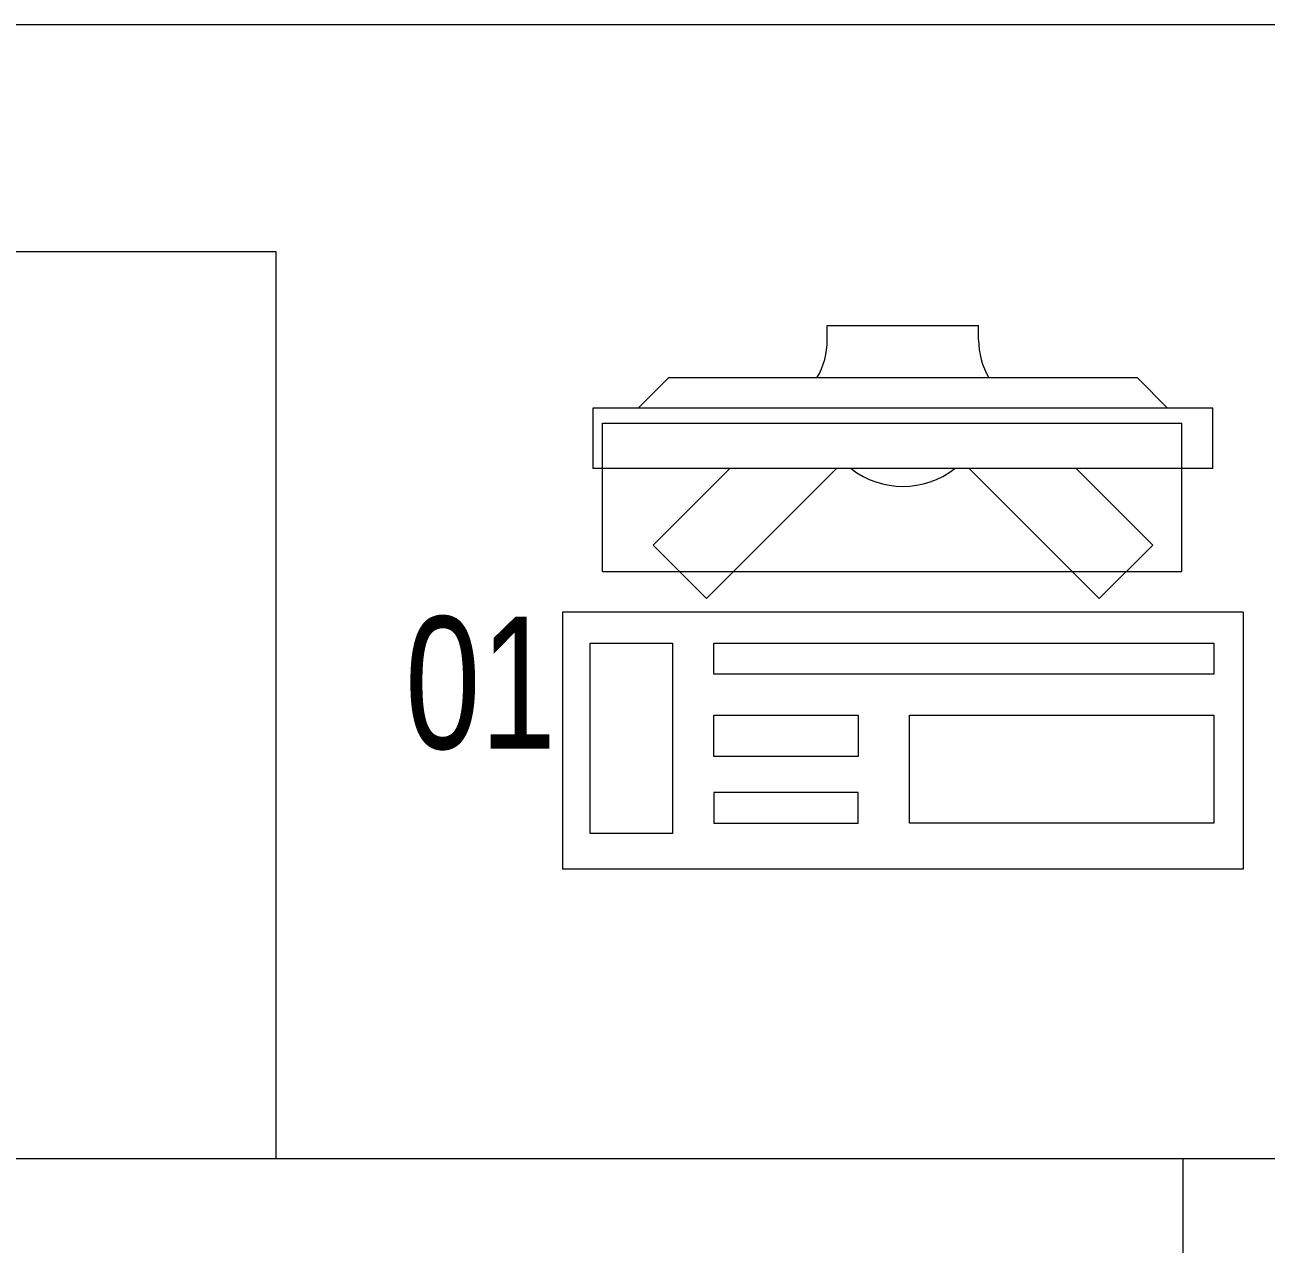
# Model space of a CAD drawing. Header units: metres. Extents: x -18745 to 220762, y -1579758 to -1356048.
# Drawn here: x 111251 to 112072, y -1421618 to -1420811 of the extents above; entities that cross this region are included whole.
import ezdxf

# ---------------------------------------------------------------- set-up
doc = ezdxf.new("R2010")
doc.units = ezdxf.units.M
doc.layers.get('0').update_dxf_attribs({"lineweight": 0})
doc.layers.add('A-100 - Copy$0$Medical Equipment and Furniture', color=8, linetype='Continuous', lineweight=0)
doc.styles.add('A-100 - Copy$0$X3G_ENTITY_257CFD', font='swisscl.ttf', dxfattribs={"height": 200})

# ---------------------------------------------------------------- blocks, each defined once
blk = doc.blocks.new('A-100 - Copy$0$ITCWLS1-P')
for p, q in [((-0.17, 0.45), (-0.17, 0)), ((-0.17, 0.45), (0, 0.45)), ((0, 0.45), (0, 0)), ((-0.26509, 0.43, 0), (-0.30509, 0.43, 0)), ((-0.30509, 0.43, 0), (-0.30509, 0.02, 0)), ((-0.26509, 0.43, 0), (-0.26509, 0.02, 0)), ((-0.14957, 0.43047), (-0.12914, 0.43047)), ((-0.12914, 0.43047), (-0.12914, 0.40893)), ((-0.197, 0.40939), (-0.295, 0.40939)), ((-0.295, 0.02639), (-0.295, 0.40939)), ((-0.197, 0.02639), (-0.197, 0.40939)), ((-0.32509, 0.38, 0), (-0.30509, 0.4, 0)), ((-0.32509, 0.38, 0), (-0.32509, 0.07, 0)), ((-0.35032, 0.275), (-0.35961, 0.275)), ((-0.35961, 0.175), (-0.35961, 0.275)), ((-0.35032, 0.175), (-0.35961, 0.175)), ((-0.32509, 0.07, 0), (-0.30509, 0.05, 0)), ((-0.197, 0.02639), (-0.295, 0.02639)), ((-0.30509, 0.02, 0), (-0.26509, 0.02, 0)), ((-0.17, 0), (0, 0))]:
    blk.add_line(p, q)
at = {"extrusion": (2.48281e-10, 3.18408e-10, -1)}
for p, q in [((-0.26509, 0.33952), (-0.21443, 0.39019)), ((-0.17907, 0.35483), (-0.21443, 0.39019)), ((-0.26509, 0.26881), (-0.17907, 0.35483))]:
    blk.add_line(p, q, dxfattribs=at)
at = {"extrusion": (2.48281e-10, -3.18408e-10, -1)}
for p, q in [((-0.26509, 0.18119), (-0.17907, 0.09517)), ((-0.26509, 0.11048), (-0.21443, 0.05981)), ((-0.17907, 0.09517), (-0.21443, 0.05981))]:
    blk.add_line(p, q, dxfattribs=at)
for points in [[(-0.12914, 0.40893), (-0.12914, 0.09996), (-0.14957, 0.09996), (-0.14957, 0.43047)], [(-0.14957, 0.09997), (-0.14957, 0.09997), (-0.14957, 0.09997), (-0.14957, 0.09997), (-0.14957, 0.09997), (-0.14957, 0.09997), (-0.14957, 0.09997), (-0.14957, 0.09997), (-0.14957, 0.09997)], [(-0.14957, 0.09997), (-0.14957, 0.09997), (-0.14957, 0.09997), (-0.14957, 0.09997), (-0.14957, 0.09997), (-0.14957, 0.09997), (-0.14957, 0.09997), (-0.14957, 0.09997), (-0.14957, 0.09997), (-0.14957, 0.09997), (-0.14957, 0.09997), (-0.14957, 0.09997), (-0.14957, 0.09997), (-0.14957, 0.09997), (-0.14957, 0.09997), (-0.14957, 0.09997), (-0.14957, 0.09997), (-0.14957, 0.09997)], [(-0.14957, 0.09996), (-0.14957, 0.09996), (-0.14957, 0.09996), (-0.14957, 0.09996), (-0.14957, 0.09996), (-0.14957, 0.09996), (-0.14957, 0.09996), (-0.14957, 0.09996), (-0.14957, 0.09996), (-0.14957, 0.09996)], [(-0.14957, 0.09996), (-0.14957, 0.09996), (-0.14957, 0.09996), (-0.14957, 0.09996), (-0.14957, 0.09996), (-0.14957, 0.09996), (-0.14957, 0.09996)], [(-0.14957, 0.09997), (-0.14957, 0.09997), (-0.14957, 0.09997), (-0.14957, 0.09997), (-0.14957, 0.09997), (-0.14957, 0.09997), (-0.14957, 0.09997), (-0.14957, 0.09997), (-0.14957, 0.09997), (-0.14957, 0.09997)], [(-0.14957, 0.09997), (-0.14957, 0.09997), (-0.14957, 0.09997), (-0.14957, 0.09997), (-0.14957, 0.09997), (-0.14957, 0.09997), (-0.14957, 0.09997), (-0.14957, 0.09997), (-0.14957, 0.09997), (-0.14957, 0.09997), (-0.14957, 0.09997), (-0.14957, 0.09997), (-0.14957, 0.09997), (-0.14957, 0.09997), (-0.14957, 0.09997)], [(-0.14957, 0.09997), (-0.14957, 0.09997), (-0.14957, 0.09997), (-0.14957, 0.09997), (-0.14957, 0.09997), (-0.14957, 0.09997), (-0.14957, 0.09997), (-0.14957, 0.09997), (-0.14957, 0.09997), (-0.14957, 0.09997)], [(-0.14957, 0.09997), (-0.14957, 0.09997), (-0.14957, 0.09997), (-0.14957, 0.09997), (-0.14957, 0.09997), (-0.14957, 0.09997), (-0.14957, 0.09997), (-0.14957, 0.09997), (-0.14957, 0.09997), (-0.14957, 0.09997)], [(-0.14957, 0.09996), (-0.14957, 0.09996), (-0.14957, 0.09996), (-0.14957, 0.09996), (-0.14957, 0.09996), (-0.14957, 0.09996), (-0.14957, 0.09996), (-0.14957, 0.09996), (-0.14957, 0.09996), (-0.14957, 0.09996), (-0.14957, 0.09996), (-0.14957, 0.09996), (-0.14957, 0.09996), (-0.14957, 0.09996), (-0.14957, 0.09996), (-0.14957, 0.09996), (-0.14957, 0.09996), (-0.14957, 0.09996), (-0.14957, 0.09997), (-0.14957, 0.09997), (-0.14957, 0.09997), (-0.14957, 0.09997), (-0.14957, 0.09997), (-0.14957, 0.09997), (-0.14957, 0.09997), (-0.14957, 0.09997), (-0.14957, 0.09997), (-0.14957, 0.09997), (-0.14957, 0.09997), (-0.14957, 0.09997), (-0.14957, 0.09997), (-0.14957, 0.09997), (-0.14956, 0.09997), (-0.14956, 0.09997), (-0.14956, 0.09997), (-0.14956, 0.09996), (-0.14956, 0.09996), (-0.14956, 0.09996), (-0.14956, 0.09996), (-0.14956, 0.09996), (-0.14956, 0.09996), (-0.14956, 0.09996), (-0.14956, 0.09996), (-0.14956, 0.09996), (-0.14956, 0.09996), (-0.14956, 0.09996), (-0.14956, 0.09996), (-0.14956, 0.09996), (-0.14957, 0.09996), (-0.14957, 0.09996), (-0.14957, 0.09996), (-0.14957, 0.09996), (-0.14957, 0.09996), (-0.14957, 0.09996)], [(-0.14957, 0.09996), (-0.14957, 0.09996), (-0.14957, 0.09996), (-0.14957, 0.09996), (-0.14957, 0.09996), (-0.14957, 0.09996), (-0.14957, 0.09996), (-0.14957, 0.09996), (-0.14957, 0.09996), (-0.14957, 0.09996), (-0.14957, 0.09997), (-0.14957, 0.09997), (-0.14957, 0.09997), (-0.14957, 0.09996), (-0.14957, 0.09996), (-0.14957, 0.09996), (-0.14957, 0.09996), (-0.14957, 0.09996), (-0.14957, 0.09996), (-0.14957, 0.09997), (-0.14957, 0.09997), (-0.14957, 0.09997), (-0.14957, 0.09997), (-0.14957, 0.09997), (-0.14957, 0.09997), (-0.14957, 0.09997), (-0.14957, 0.09997), (-0.14957, 0.09997), (-0.14957, 0.09997), (-0.14957, 0.09997), (-0.14957, 0.09997), (-0.14957, 0.09997), (-0.14957, 0.09997), (-0.14957, 0.09997), (-0.14957, 0.09997), (-0.14957, 0.09997), (-0.14957, 0.09997), (-0.14957, 0.09997), (-0.14957, 0.09997), (-0.14957, 0.09997), (-0.14957, 0.09997), (-0.14957, 0.09997), (-0.14957, 0.09997), (-0.14957, 0.09997), (-0.14957, 0.09997), (-0.14957, 0.09997), (-0.14957, 0.09997), (-0.14957, 0.09997), (-0.14957, 0.09997), (-0.14957, 0.09997), (-0.14957, 0.09997), (-0.14957, 0.09997), (-0.14957, 0.09997), (-0.14957, 0.09997), (-0.14957, 0.09997), (-0.14957, 0.09997), (-0.14957, 0.09997), (-0.14957, 0.09997), (-0.14957, 0.09997), (-0.14957, 0.09997), (-0.14957, 0.09997), (-0.14957, 0.09997), (-0.14957, 0.09997), (-0.14957, 0.09997), (-0.14957, 0.09997), (-0.14957, 0.09997), (-0.14957, 0.09997), (-0.14957, 0.09997), (-0.14957, 0.09997), (-0.14957, 0.09997), (-0.14957, 0.09997), (-0.14957, 0.09997), (-0.14957, 0.09997), (-0.14957, 0.09997), (-0.14957, 0.09997), (-0.14957, 0.09997), (-0.14957, 0.09997), (-0.14957, 0.09997), (-0.14957, 0.09997), (-0.14957, 0.09997), (-0.14956, 0.09997), (-0.14957, 0.09997), (-0.14957, 0.09997), (-0.14957, 0.09997), (-0.14957, 0.09997), (-0.14956, 0.09997), (-0.14957, 0.09997), (-0.14957, 0.09997), (-0.14957, 0.09997), (-0.14957, 0.09997), (-0.14957, 0.09997), (-0.14957, 0.09997), (-0.14957, 0.09997), (-0.14957, 0.09997), (-0.14957, 0.09997), (-0.14957, 0.09997), (-0.14956, 0.09997), (-0.14957, 0.09996), (-0.14957, 0.09996), (-0.14957, 0.09996), (-0.14956, 0.09996), (-0.14957, 0.09996), (-0.14957, 0.09996), (-0.14957, 0.09996), (-0.14957, 0.09996), (-0.14957, 0.09996), (-0.14957, 0.09996), (-0.14957, 0.09996), (-0.14957, 0.09996), (-0.14957, 0.09996), (-0.14957, 0.09996)], [(-0.14957, 0.09996), (-0.14957, 0.09996), (-0.14957, 0.09996), (-0.14957, 0.09996), (-0.14957, 0.09996), (-0.14957, 0.09996), (-0.14957, 0.09996), (-0.14957, 0.09996)], [(-0.14957, 0.09996), (-0.14957, 0.09996), (-0.14957, 0.09996), (-0.14957, 0.09996), (-0.14957, 0.09996), (-0.14957, 0.09996), (-0.14957, 0.09996), (-0.14957, 0.09996), (-0.14957, 0.09996), (-0.14957, 0.09996), (-0.14957, 0.09996), (-0.14957, 0.09996), (-0.14957, 0.09996), (-0.14957, 0.09996), (-0.14957, 0.09996), (-0.14957, 0.09996), (-0.14957, 0.09996), (-0.14957, 0.09996), (-0.14957, 0.09996), (-0.14957, 0.09996), (-0.14957, 0.09996), (-0.14957, 0.09996), (-0.14957, 0.09996), (-0.14957, 0.09996), (-0.14957, 0.09996), (-0.14957, 0.09996), (-0.14957, 0.09996), (-0.14957, 0.09996), (-0.14957, 0.09996), (-0.14957, 0.09996), (-0.14957, 0.09996), (-0.14957, 0.09996), (-0.14957, 0.09996), (-0.14957, 0.09996), (-0.14957, 0.09996), (-0.14957, 0.09996), (-0.14957, 0.09996), (-0.14957, 0.09996), (-0.14957, 0.09996), (-0.14957, 0.09996), (-0.14957, 0.09996), (-0.14957, 0.09996), (-0.14957, 0.09996), (-0.14957, 0.09996), (-0.14957, 0.09996), (-0.14957, 0.09996), (-0.14957, 0.09996), (-0.14957, 0.09996), (-0.14956, 0.09996), (-0.14956, 0.09996), (-0.14956, 0.09996), (-0.14956, 0.09996), (-0.14957, 0.09996), (-0.14957, 0.09996), (-0.14957, 0.09996), (-0.14957, 0.09996), (-0.14957, 0.09996), (-0.14957, 0.09996), (-0.14956, 0.09996), (-0.14957, 0.09996), (-0.14957, 0.09996), (-0.14957, 0.09996), (-0.14957, 0.09996), (-0.14957, 0.09996), (-0.14957, 0.09996), (-0.14957, 0.09996), (-0.14957, 0.09996), (-0.14957, 0.09996), (-0.14957, 0.09996), (-0.14956, 0.09996), (-0.14956, 0.09996), (-0.14957, 0.09996), (-0.14957, 0.09996), (-0.14957, 0.09996), (-0.14957, 0.09996), (-0.14957, 0.09996), (-0.14957, 0.09996), (-0.14957, 0.09996), (-0.14957, 0.09996), (-0.14957, 0.09996), (-0.14957, 0.09996), (-0.14957, 0.09996), (-0.14957, 0.09996), (-0.14957, 0.09996), (-0.14957, 0.09996), (-0.14957, 0.09996), (-0.14957, 0.09996), (-0.14957, 0.09996), (-0.14957, 0.09996)], [(-0.14957, 0.09996), (-0.14957, 0.09996), (-0.14957, 0.09996), (-0.14957, 0.09996), (-0.14957, 0.09996), (-0.14957, 0.09996), (-0.14957, 0.09996), (-0.14957, 0.09996), (-0.14957, 0.09996), (-0.14957, 0.09996), (-0.14957, 0.09996), (-0.14957, 0.09996)], [(-0.14957, 0.09996), (-0.14957, 0.09996), (-0.14956, 0.09996), (-0.14956, 0.09996), (-0.14956, 0.09996), (-0.14956, 0.09996), (-0.14957, 0.09996)], [(-0.14957, 0.09996), (-0.14957, 0.09996), (-0.14957, 0.09996), (-0.14957, 0.09996), (-0.14957, 0.09996), (-0.14957, 0.09996), (-0.14957, 0.09996), (-0.14957, 0.09996), (-0.14957, 0.09996), (-0.14956, 0.09996), (-0.14956, 0.09996), (-0.14956, 0.09996), (-0.14956, 0.09996), (-0.14956, 0.09996), (-0.14956, 0.09996), (-0.14956, 0.09996), (-0.14957, 0.09996)]]:
    blk.add_lwpolyline(points)
for points in [[(-0.1019, 0.43047), (-0.03039, 0.43047), (-0.03039, 0.22944), (-0.1019, 0.22944)], [(-0.1019, 0.19536), (-0.07466, 0.19536), (-0.07466, 0.09996), (-0.1019, 0.09996)], [(-0.03039, 0.19536), (-0.05082, 0.19536), (-0.05082, 0.09996), (-0.03039, 0.09996)], [(-0.14956, 0.09996), (-0.14956, 0.09996), (-0.14956, 0.09996), (-0.14956, 0.09996), (-0.14956, 0.09996), (-0.14956, 0.09996), (-0.14956, 0.09996), (-0.14956, 0.09996), (-0.14957, 0.09996), (-0.14957, 0.09996), (-0.14957, 0.09996), (-0.14957, 0.09996), (-0.14957, 0.09996), (-0.14957, 0.09996), (-0.14957, 0.09996), (-0.14957, 0.09996), (-0.14957, 0.09996), (-0.14957, 0.09996), (-0.14957, 0.09996), (-0.14957, 0.09996), (-0.14957, 0.09996), (-0.14957, 0.09996), (-0.14957, 0.09996), (-0.14957, 0.09996), (-0.14957, 0.09996), (-0.14957, 0.09996), (-0.14957, 0.09996), (-0.14957, 0.09996), (-0.14957, 0.09996), (-0.14957, 0.09996), (-0.14957, 0.09996), (-0.14957, 0.09996), (-0.14957, 0.09996), (-0.14957, 0.09996), (-0.14957, 0.09996), (-0.14957, 0.09996), (-0.14957, 0.09996), (-0.14957, 0.09996), (-0.14957, 0.09996), (-0.14957, 0.09996), (-0.14957, 0.09996), (-0.14957, 0.09996), (-0.14957, 0.09996), (-0.14957, 0.09996), (-0.14957, 0.09996), (-0.14957, 0.09996), (-0.14957, 0.09996), (-0.14957, 0.09996), (-0.14957, 0.09996), (-0.14957, 0.09996), (-0.14957, 0.09996), (-0.14957, 0.09996), (-0.14957, 0.09996), (-0.14957, 0.09996), (-0.14957, 0.09996), (-0.14957, 0.09996), (-0.14957, 0.09996), (-0.14956, 0.09996), (-0.14956, 0.09996), (-0.14956, 0.09996), (-0.14956, 0.09996), (-0.14956, 0.09996), (-0.14956, 0.09996), (-0.14956, 0.09996), (-0.14956, 0.09996), (-0.14956, 0.09996), (-0.14956, 0.09996), (-0.14956, 0.09996), (-0.14956, 0.09996), (-0.14956, 0.09996), (-0.14956, 0.09996), (-0.14956, 0.09996), (-0.14956, 0.09996), (-0.14956, 0.09996), (-0.14956, 0.09996), (-0.14956, 0.09996), (-0.14956, 0.09996), (-0.14956, 0.09996), (-0.14956, 0.09996), (-0.14956, 0.09996), (-0.14956, 0.09996), (-0.14956, 0.09996), (-0.14956, 0.09996), (-0.14956, 0.09996), (-0.14956, 0.09996), (-0.14956, 0.09996), (-0.14956, 0.09996), (-0.14956, 0.09996), (-0.14956, 0.09996), (-0.14957, 0.09996), (-0.14957, 0.09996), (-0.14957, 0.09996), (-0.14957, 0.09996), (-0.14957, 0.09996), (-0.14957, 0.09996), (-0.14957, 0.09996), (-0.14957, 0.09996), (-0.14957, 0.09996), (-0.14957, 0.09996), (-0.14957, 0.09996), (-0.14957, 0.09996), (-0.14957, 0.09996), (-0.14957, 0.09996), (-0.14957, 0.09996), (-0.14957, 0.09996), (-0.14957, 0.09996), (-0.14957, 0.09996), (-0.14957, 0.09996), (-0.14957, 0.09996), (-0.14957, 0.09996), (-0.14957, 0.09996), (-0.14957, 0.09996), (-0.14957, 0.09996), (-0.14957, 0.09996), (-0.14957, 0.09996), (-0.14957, 0.09996), (-0.14957, 0.09996), (-0.14957, 0.09996), (-0.14957, 0.09996), (-0.14957, 0.09996), (-0.14957, 0.09996), (-0.14957, 0.09996), (-0.14957, 0.09996), (-0.14957, 0.09996), (-0.14957, 0.09996), (-0.14957, 0.09996), (-0.14957, 0.09996), (-0.14957, 0.09996), (-0.14957, 0.09996), (-0.14957, 0.09996), (-0.14957, 0.09996), (-0.14957, 0.09996), (-0.14957, 0.09996), (-0.14957, 0.09996), (-0.14957, 0.09996), (-0.14957, 0.09996), (-0.14957, 0.09996), (-0.14957, 0.09996), (-0.14957, 0.09996), (-0.14957, 0.09996), (-0.14957, 0.09996), (-0.14957, 0.09996), (-0.14957, 0.09996), (-0.14957, 0.09996), (-0.14957, 0.09996), (-0.14957, 0.09996), (-0.14957, 0.09996), (-0.14957, 0.09996), (-0.14957, 0.09996), (-0.14957, 0.09996), (-0.14957, 0.09996), (-0.14957, 0.09996), (-0.14957, 0.09996), (-0.14957, 0.09996), (-0.14956, 0.09996), (-0.14956, 0.09996), (-0.14956, 0.09996), (-0.14956, 0.09996), (-0.14956, 0.09996), (-0.14956, 0.09996), (-0.14956, 0.09996), (-0.14956, 0.09996), (-0.14956, 0.09996), (-0.14956, 0.09996), (-0.14956, 0.09996), (-0.14956, 0.09996), (-0.14956, 0.09996), (-0.14956, 0.09996), (-0.14956, 0.09996), (-0.14956, 0.09996), (-0.14956, 0.09996), (-0.14956, 0.09996), (-0.14956, 0.09996), (-0.14956, 0.09996), (-0.14956, 0.09996), (-0.14956, 0.09996), (-0.14956, 0.09996), (-0.14956, 0.09996), (-0.14956, 0.09996), (-0.14956, 0.09996), (-0.14956, 0.09996), (-0.14956, 0.09996), (-0.14956, 0.09996), (-0.14956, 0.09996), (-0.14956, 0.09996), (-0.14956, 0.09996), (-0.14956, 0.09996), (-0.14956, 0.09996), (-0.14956, 0.09996), (-0.14956, 0.09996), (-0.14956, 0.09996), (-0.14956, 0.09996), (-0.14956, 0.09996), (-0.14956, 0.09996), (-0.14956, 0.09996), (-0.14956, 0.09996), (-0.14956, 0.09996), (-0.14956, 0.09996), (-0.14956, 0.09996), (-0.14956, 0.09996), (-0.14956, 0.09996), (-0.14957, 0.09996), (-0.14957, 0.09996), (-0.14957, 0.09996), (-0.14957, 0.09996), (-0.14957, 0.09996), (-0.14957, 0.09996), (-0.14957, 0.09996), (-0.14957, 0.09996), (-0.14957, 0.09996), (-0.14957, 0.09996), (-0.14957, 0.09996), (-0.14957, 0.09996), (-0.14957, 0.09996), (-0.14957, 0.09996), (-0.14957, 0.09996), (-0.14957, 0.09996), (-0.14957, 0.09996), (-0.14957, 0.09996), (-0.14957, 0.09996), (-0.14957, 0.09996), (-0.14957, 0.09996), (-0.14957, 0.09996), (-0.14957, 0.09996), (-0.14957, 0.09996), (-0.14957, 0.09996), (-0.14957, 0.09996), (-0.14957, 0.09996), (-0.14957, 0.09996), (-0.14957, 0.09996), (-0.14957, 0.09996), (-0.14957, 0.09996), (-0.14957, 0.09996), (-0.14957, 0.09996), (-0.14957, 0.09996), (-0.14956, 0.09996), (-0.14956, 0.09996), (-0.14956, 0.09996), (-0.14956, 0.09996), (-0.14956, 0.09996), (-0.14956, 0.09996), (-0.14956, 0.09996), (-0.14956, 0.09996), (-0.14956, 0.09996), (-0.14956, 0.09996), (-0.14956, 0.09996), (-0.14956, 0.09996), (-0.14956, 0.09996), (-0.14956, 0.09996), (-0.14956, 0.09996), (-0.14956, 0.09996), (-0.14956, 0.09996), (-0.14956, 0.09996), (-0.14956, 0.09996), (-0.14956, 0.09996), (-0.14956, 0.09996), (-0.14956, 0.09996), (-0.14956, 0.09996), (-0.14956, 0.09996), (-0.14956, 0.09996), (-0.14956, 0.09996), (-0.14956, 0.09996), (-0.14956, 0.09996), (-0.14956, 0.09996), (-0.14956, 0.09996), (-0.14956, 0.09996), (-0.14956, 0.09996), (-0.14956, 0.09996), (-0.14956, 0.09996), (-0.14956, 0.09996), (-0.14956, 0.09996), (-0.14956, 0.09996), (-0.14956, 0.09996), (-0.14956, 0.09996), (-0.14956, 0.09996), (-0.14956, 0.09996), (-0.14956, 0.09996)], [(-0.14957, 0.09996), (-0.14957, 0.09996), (-0.14957, 0.09996), (-0.14957, 0.09996), (-0.14957, 0.09996), (-0.14957, 0.09996), (-0.14957, 0.09996), (-0.14957, 0.09996), (-0.14957, 0.09996), (-0.14957, 0.09996), (-0.14957, 0.09996), (-0.14957, 0.09996), (-0.14957, 0.09996), (-0.14957, 0.09996), (-0.14957, 0.09996), (-0.14957, 0.09996), (-0.14957, 0.09996), (-0.14957, 0.09996), (-0.14957, 0.09996), (-0.14957, 0.09996), (-0.14957, 0.09996), (-0.14957, 0.09996), (-0.14957, 0.09996), (-0.14957, 0.09996), (-0.14957, 0.09996), (-0.14957, 0.09996), (-0.14957, 0.09996), (-0.14957, 0.09996), (-0.14957, 0.09996), (-0.14957, 0.09996), (-0.14957, 0.09996), (-0.14957, 0.09996), (-0.14957, 0.09996), (-0.14957, 0.09996), (-0.14957, 0.09996), (-0.14957, 0.09996), (-0.14957, 0.09996), (-0.14957, 0.09996), (-0.14957, 0.09996), (-0.14957, 0.09996), (-0.14957, 0.09996), (-0.14957, 0.09996), (-0.14957, 0.09996), (-0.14957, 0.09996), (-0.14957, 0.09996), (-0.14957, 0.09996), (-0.14957, 0.09996), (-0.14957, 0.09996), (-0.14957, 0.09996), (-0.14957, 0.09996), (-0.14957, 0.09996), (-0.14957, 0.09996), (-0.14957, 0.09996), (-0.14957, 0.09996), (-0.14957, 0.09996), (-0.14957, 0.09996), (-0.14957, 0.09996), (-0.14957, 0.09996), (-0.14957, 0.09996), (-0.14957, 0.09996), (-0.14957, 0.09996), (-0.14957, 0.09996), (-0.14957, 0.09996), (-0.14957, 0.09996), (-0.14957, 0.09996), (-0.14957, 0.09996), (-0.14957, 0.09996), (-0.14957, 0.09996), (-0.14957, 0.09996), (-0.14957, 0.09996), (-0.14957, 0.09996), (-0.14957, 0.09996), (-0.14957, 0.09996), (-0.14957, 0.09996), (-0.14957, 0.09996), (-0.14957, 0.09996), (-0.14957, 0.09996), (-0.14957, 0.09996), (-0.14957, 0.09996), (-0.14957, 0.09996), (-0.14957, 0.09996), (-0.14957, 0.09996), (-0.14957, 0.09996), (-0.14957, 0.09996), (-0.14957, 0.09996), (-0.14957, 0.09996), (-0.14957, 0.09996), (-0.14957, 0.09996), (-0.14957, 0.09996), (-0.14957, 0.09996), (-0.14957, 0.09996), (-0.14957, 0.09996), (-0.14957, 0.09996), (-0.14957, 0.09996), (-0.14957, 0.09996), (-0.14957, 0.09996), (-0.14957, 0.09996), (-0.14957, 0.09996), (-0.14957, 0.09996), (-0.14957, 0.09996), (-0.14957, 0.09996), (-0.14957, 0.09996), (-0.14957, 0.09996), (-0.14957, 0.09996), (-0.14957, 0.09996), (-0.14957, 0.09996), (-0.14957, 0.09996), (-0.14957, 0.09996), (-0.14957, 0.09996), (-0.14957, 0.09996), (-0.14957, 0.09996), (-0.14957, 0.09996), (-0.14957, 0.09996), (-0.14957, 0.09996), (-0.14957, 0.09996), (-0.14957, 0.09996), (-0.14957, 0.09996), (-0.14957, 0.09996), (-0.14957, 0.09996), (-0.14957, 0.09996), (-0.14957, 0.09996), (-0.14957, 0.09996), (-0.14957, 0.09996), (-0.14957, 0.09996), (-0.14957, 0.09996), (-0.14957, 0.09996), (-0.14957, 0.09996), (-0.14957, 0.09996), (-0.14957, 0.09996), (-0.14957, 0.09996), (-0.14957, 0.09996), (-0.14957, 0.09996), (-0.14957, 0.09996), (-0.14957, 0.09996), (-0.14957, 0.09996), (-0.14957, 0.09996), (-0.14957, 0.09996), (-0.14957, 0.09996), (-0.14957, 0.09996), (-0.14957, 0.09996), (-0.14957, 0.09996), (-0.14957, 0.09996), (-0.14957, 0.09996), (-0.14957, 0.09996), (-0.14957, 0.09996), (-0.14957, 0.09996), (-0.14957, 0.09996), (-0.14957, 0.09996), (-0.14957, 0.09996), (-0.14957, 0.09996), (-0.14957, 0.09996), (-0.14957, 0.09996), (-0.14957, 0.09996), (-0.14957, 0.09996), (-0.14957, 0.09996), (-0.14957, 0.09996), (-0.14957, 0.09996), (-0.14957, 0.09996), (-0.14957, 0.09996), (-0.14957, 0.09996), (-0.14957, 0.09996), (-0.14957, 0.09996), (-0.14957, 0.09996), (-0.14957, 0.09996), (-0.14957, 0.09996), (-0.14957, 0.09996), (-0.14957, 0.09996), (-0.14957, 0.09996), (-0.14957, 0.09996), (-0.14957, 0.09996), (-0.14957, 0.09996), (-0.14957, 0.09996), (-0.14957, 0.09996), (-0.14957, 0.09996), (-0.14957, 0.09996), (-0.14957, 0.09996), (-0.14957, 0.09996), (-0.14957, 0.09996), (-0.14957, 0.09996), (-0.14957, 0.09996), (-0.14957, 0.09996), (-0.14957, 0.09996), (-0.14957, 0.09996), (-0.14957, 0.09996), (-0.14957, 0.09996), (-0.14957, 0.09996), (-0.14957, 0.09996), (-0.14957, 0.09996), (-0.14957, 0.09996), (-0.14957, 0.09996), (-0.14957, 0.09996), (-0.14957, 0.09996), (-0.14957, 0.09996), (-0.14957, 0.09996), (-0.14957, 0.09996), (-0.14957, 0.09996), (-0.14957, 0.09996), (-0.14957, 0.09996), (-0.14957, 0.09996), (-0.14957, 0.09996), (-0.14957, 0.09996), (-0.14957, 0.09996), (-0.14957, 0.09996), (-0.14957, 0.09996), (-0.14957, 0.09996), (-0.14957, 0.09996), (-0.14957, 0.09996), (-0.14957, 0.09996), (-0.14957, 0.09996), (-0.14957, 0.09996), (-0.14957, 0.09996), (-0.14957, 0.09996), (-0.14957, 0.09996), (-0.14957, 0.09996)], [(-0.14957, 0.09996), (-0.14957, 0.09996), (-0.14957, 0.09996), (-0.14957, 0.09996), (-0.14957, 0.09996), (-0.14957, 0.09996), (-0.14957, 0.09996), (-0.14957, 0.09996), (-0.14957, 0.09996), (-0.14957, 0.09996), (-0.14957, 0.09996), (-0.14957, 0.09996), (-0.14957, 0.09996), (-0.14957, 0.09996), (-0.14957, 0.09996), (-0.14957, 0.09996), (-0.14957, 0.09996), (-0.14957, 0.09996), (-0.14957, 0.09996), (-0.14957, 0.09996), (-0.14957, 0.09996), (-0.14957, 0.09996), (-0.14957, 0.09996), (-0.14957, 0.09996), (-0.14957, 0.09996), (-0.14957, 0.09996), (-0.14957, 0.09996), (-0.14957, 0.09996), (-0.14957, 0.09996), (-0.14957, 0.09996), (-0.14957, 0.09996), (-0.14957, 0.09996), (-0.14957, 0.09996), (-0.14957, 0.09996), (-0.14957, 0.09996), (-0.14957, 0.09996), (-0.14957, 0.09996), (-0.14957, 0.09996), (-0.14957, 0.09996), (-0.14957, 0.09996), (-0.14957, 0.09996), (-0.14957, 0.09996), (-0.14957, 0.09996), (-0.14957, 0.09996), (-0.14957, 0.09996), (-0.14957, 0.09996), (-0.14957, 0.09996), (-0.14957, 0.09996), (-0.14957, 0.09996), (-0.14957, 0.09996), (-0.14957, 0.09996), (-0.14957, 0.09996), (-0.14957, 0.09996), (-0.14957, 0.09996), (-0.14957, 0.09996), (-0.14957, 0.09996), (-0.14957, 0.09996), (-0.14957, 0.09996), (-0.14957, 0.09996), (-0.14957, 0.09996), (-0.14957, 0.09996), (-0.14957, 0.09996), (-0.14957, 0.09996), (-0.14957, 0.09996), (-0.14957, 0.09996), (-0.14957, 0.09996), (-0.14957, 0.09996), (-0.14957, 0.09996), (-0.14957, 0.09996), (-0.14957, 0.09996), (-0.14957, 0.09996), (-0.14957, 0.09996), (-0.14957, 0.09996), (-0.14957, 0.09996), (-0.14957, 0.09996), (-0.14957, 0.09996), (-0.14957, 0.09996), (-0.14957, 0.09996), (-0.14957, 0.09996), (-0.14957, 0.09996), (-0.14957, 0.09996), (-0.14957, 0.09996), (-0.14957, 0.09996), (-0.14957, 0.09996), (-0.14957, 0.09996), (-0.14957, 0.09996), (-0.14957, 0.09996), (-0.14957, 0.09996), (-0.14957, 0.09996), (-0.14957, 0.09996), (-0.14957, 0.09996), (-0.14957, 0.09996), (-0.14957, 0.09996), (-0.14957, 0.09996), (-0.14957, 0.09996), (-0.14957, 0.09996), (-0.14957, 0.09996), (-0.14957, 0.09996), (-0.14957, 0.09996), (-0.14957, 0.09996), (-0.14957, 0.09996), (-0.14957, 0.09996), (-0.14957, 0.09996), (-0.14957, 0.09996), (-0.14957, 0.09996), (-0.14957, 0.09996), (-0.14957, 0.09996), (-0.14957, 0.09996), (-0.14957, 0.09996), (-0.14957, 0.09996), (-0.14957, 0.09996), (-0.14957, 0.09996), (-0.14957, 0.09996), (-0.14957, 0.09996), (-0.14957, 0.09996), (-0.14957, 0.09996), (-0.14957, 0.09996), (-0.14957, 0.09996), (-0.14957, 0.09996), (-0.14957, 0.09996), (-0.14957, 0.09996), (-0.14957, 0.09996), (-0.14957, 0.09996), (-0.14957, 0.09996), (-0.14957, 0.09996), (-0.14957, 0.09996), (-0.14957, 0.09996), (-0.14957, 0.09996), (-0.14957, 0.09996), (-0.14957, 0.09996), (-0.14957, 0.09996), (-0.14957, 0.09996), (-0.14957, 0.09996), (-0.14957, 0.09996), (-0.14957, 0.09996), (-0.14957, 0.09996), (-0.14957, 0.09996), (-0.14957, 0.09996), (-0.14957, 0.09996), (-0.14957, 0.09996), (-0.14957, 0.09996), (-0.14957, 0.09996), (-0.14957, 0.09996), (-0.14957, 0.09996), (-0.14957, 0.09996), (-0.14957, 0.09996), (-0.14957, 0.09996), (-0.14957, 0.09996), (-0.14957, 0.09996), (-0.14957, 0.09996), (-0.14957, 0.09996), (-0.14957, 0.09996), (-0.14957, 0.09996), (-0.14957, 0.09996), (-0.14957, 0.09996), (-0.14957, 0.09996), (-0.14957, 0.09996), (-0.14957, 0.09996), (-0.14957, 0.09996), (-0.14957, 0.09996), (-0.14957, 0.09996), (-0.14957, 0.09996), (-0.14957, 0.09996), (-0.14957, 0.09996), (-0.14957, 0.09996), (-0.14957, 0.09996), (-0.14957, 0.09996), (-0.14957, 0.09996), (-0.14957, 0.09996), (-0.14957, 0.09996), (-0.14957, 0.09996), (-0.14957, 0.09996), (-0.14957, 0.09996), (-0.14957, 0.09996), (-0.14957, 0.09996), (-0.14957, 0.09996), (-0.14957, 0.09996), (-0.14957, 0.09996), (-0.14957, 0.09996), (-0.14957, 0.09996), (-0.14957, 0.09996), (-0.14957, 0.09996), (-0.14957, 0.09996), (-0.14957, 0.09996), (-0.14957, 0.09996), (-0.14957, 0.09996), (-0.14957, 0.09996), (-0.14957, 0.09996), (-0.14957, 0.09996), (-0.14957, 0.09996), (-0.14957, 0.09996), (-0.14957, 0.09996), (-0.14957, 0.09996), (-0.14957, 0.09996), (-0.14957, 0.09996), (-0.14957, 0.09996), (-0.14957, 0.09996), (-0.14957, 0.09996), (-0.14957, 0.09996), (-0.14957, 0.09996), (-0.14957, 0.09996), (-0.14957, 0.09996), (-0.14957, 0.09996), (-0.14957, 0.09996), (-0.14957, 0.09996), (-0.14957, 0.09996), (-0.14957, 0.09996), (-0.14957, 0.09996), (-0.14957, 0.09996), (-0.14957, 0.09996), (-0.14957, 0.09996), (-0.14957, 0.09996), (-0.14957, 0.09996), (-0.14957, 0.09996), (-0.14957, 0.09996), (-0.14957, 0.09996), (-0.14957, 0.09996), (-0.14957, 0.09996), (-0.14957, 0.09996)], [(-0.14957, 0.0727), (-0.02358, 0.0727), (-0.02358, 0.01818), (-0.14957, 0.01818)]]:
    blk.add_lwpolyline(points, close=True)
for centre, radius, start, end in [((-0.35032, 0.325), 0.05, 270, 300.30934), ((-0.3089, 0.225), 0.05564, 321.94311, 38.05689), ((-0.35032, 0.125), 0.05, 59.69066, 90)]:
    blk.add_arc(centre, radius, start, end)
blk = doc.blocks.new('A-100 - Copy$0$GF21043-P')
for p, q in [((0.8, 0.75), (-0.8, 0.75)), ((-0.8, 0.6), (-0.4, 0.6)), ((-0.4, 0.6), (-0.4, 0)), ((-0.8, 0), (0.8, 0))]:
    blk.add_line(p, q)
blk = doc.blocks.new('A-100 - Copy')
at = {"layer": 'A-100 - Copy$0$Medical Equipment and Furniture'}
blk.add_line((112016.93, -1422591.44, 2.36), (112016.93, -1421561.44, 2.36), dxfattribs=at)
at = {"layer": 'A-100 - Copy$0$Medical Equipment and Furniture', "extrusion": (8.17187e-07, 1.19924e-18, 1), "xscale": 1000.000000000002, "yscale": 1000.000000000002, "zscale": 1000.000000000002}
blk.add_blockref('A-100 - Copy$0$GF21043-P', (111816.93, -1421561.44, 2.45), dxfattribs=at)
at = {"layer": 'A-100 - Copy$0$Medical Equipment and Furniture', "extrusion": (2.34751e-05, 2.20203e-06, 1), "xscale": 1000.000000000004, "yscale": 1000.000000000004, "zscale": 1000.000000000004, "rotation": 269.9985892333461}
blk.add_blockref('A-100 - Copy$0$ITCWLS1-P', (111606.55, -1421370.06, 1.86), dxfattribs=at)
at = {"layer": 'A-100 - Copy$0$Medical Equipment and Furniture', "insert": (111552.24, -1421202.89, 2.37), "char_height": 87.473, "attachment_point": 2, "style": 'A-100 - Copy$0$X3G_ENTITY_257CFD'}
blk.add_mtext('01', dxfattribs=at)

msp = doc.modelspace()

# ---------------------------------------------------------------- block references
msp.add_blockref('A-100 - Copy', (0, 0))

doc.saveas('drawing.dxf')
